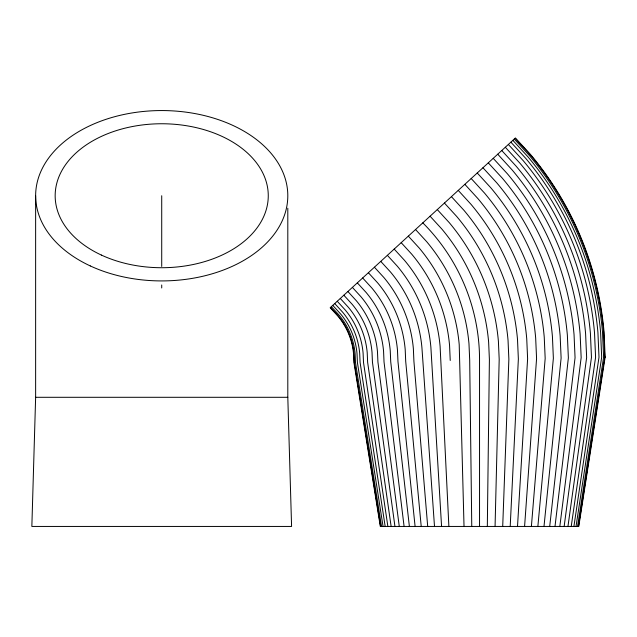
<?xml version="1.0" encoding="UTF-8"?>
<svg xmlns="http://www.w3.org/2000/svg" width="637" height="637" viewBox="0 0 637 637"><rect width="100%" height="100%" fill="white"/><g stroke="black" fill="none" stroke-linecap="round" stroke-linejoin="round"><path stroke-width="0.96" d="M487.329 526.441L489.399 359.626L488.635 342.101A203.585 203.585 0 0 0 441.783 228.978L430.071 216.206M495.068 526.441L499.193 359.411L498.397 341.241A213.387 213.387 0 0 0 449.292 222.679L437.293 209.589M35.632 195.742L35.632 397.297L31.85 526.441L291.587 526.441L287.805 397.297L287.805 208.203M502.712 526.441L508.867 359.204L508.047 340.397A223.069 223.069 0 0 0 456.705 216.453L444.427 203.052M510.205 526.441L518.359 358.997L517.515 339.569A232.569 232.569 0 0 0 463.983 210.345L451.426 196.642M517.515 526.441L527.611 358.79L526.735 338.765A241.829 241.829 0 0 0 471.077 204.397L458.242 190.391M524.593 526.441L536.569 358.599L535.669 337.984A250.795 250.795 0 0 0 477.949 198.633L464.851 184.34M531.393 526.441L545.176 358.408L544.245 337.236A259.41 259.41 0 0 0 484.542 193.099L471.189 178.527M537.867 526.441L553.37 358.233L552.422 336.519A267.62 267.62 0 0 0 490.832 187.819L477.24 172.985M543.99 526.441L561.117 358.066L560.146 335.842A275.375 275.375 0 0 0 496.772 182.835L482.95 167.754M549.707 526.441L568.363 357.906L567.368 335.213A282.621 282.621 0 0 0 502.322 178.177L488.284 162.857M555.002 526.441L575.06 357.755L574.048 334.624A289.325 289.325 0 0 0 507.458 173.869L493.221 158.334M559.819 526.441L581.159 357.628L580.132 334.091A295.433 295.433 0 0 0 512.14 169.944L497.728 154.21M564.151 526.441L586.637 357.508L585.594 333.613A300.919 300.919 0 0 0 516.344 166.416L501.765 150.507M567.957 526.441L591.462 357.397L590.403 333.199A305.744 305.744 0 0 0 520.039 163.319L505.316 147.251M571.222 526.441L595.587 357.309L594.52 332.832A309.877 309.877 0 0 0 523.2 160.659L508.366 144.464M573.913 526.441L599.003 357.238L597.928 332.538A313.293 313.293 0 0 0 525.82 158.462L510.882 142.155M576.031 526.441L601.678 357.174L600.595 332.307A315.968 315.968 0 0 0 527.874 156.742L512.857 140.347M577.552 526.441L603.605 357.134L602.514 332.132A317.895 317.895 0 0 0 529.347 155.5L514.274 139.049M578.468 526.441L604.76 357.11L603.669 332.036A319.057 319.057 0 0 0 530.239 154.759L515.126 138.269M35.632 397.297L287.805 397.297M415.539 229.519L426.671 241.662A183.854 183.854 0 0 1 468.983 343.821L469.692 360.056L471.762 526.441M408.317 236.136L419.154 247.96A174.052 174.052 0 0 1 459.213 344.673L464.023 526.441M401.191 242.673L411.741 254.187A164.37 164.37 0 0 1 449.571 345.517L450.224 360.478M394.192 249.083L404.463 260.294A154.871 154.871 0 0 1 440.103 346.345L448.878 526.441M387.368 255.333L397.369 266.25A145.61 145.61 0 0 1 430.875 347.149L441.568 526.441M380.767 261.385L390.497 272.007A136.644 136.644 0 0 1 421.949 347.929L434.498 526.441M374.421 267.198L383.904 277.549A128.029 128.029 0 0 1 413.365 348.686L413.915 361.275L427.698 526.441M368.377 272.74L377.614 282.82A119.82 119.82 0 0 1 405.188 349.402L405.713 361.45L421.216 526.441M362.66 277.971L371.674 287.805A112.064 112.064 0 0 1 397.464 350.071L397.974 361.625L415.101 526.441M357.325 282.868L366.124 292.463A104.818 104.818 0 0 1 390.242 350.708L390.728 361.776L409.384 526.441M352.388 287.391L360.988 296.77A98.114 98.114 0 0 1 383.57 351.29L384.031 361.927L404.089 526.441M347.89 291.515L356.306 300.704A92.007 92.007 0 0 1 377.478 351.823L377.932 362.063L399.272 526.441M343.845 295.218L352.102 304.223A86.521 86.521 0 0 1 372.016 352.301L372.446 362.182L394.94 526.441M340.293 298.466L348.407 307.329A81.695 81.695 0 0 1 367.215 352.723L367.629 362.286L391.134 526.441M337.252 301.261L345.246 309.988A77.563 77.563 0 0 1 363.098 353.081L363.504 362.373L387.869 526.441M334.736 303.562L342.626 312.178A74.147 74.147 0 0 1 359.69 353.376L360.088 362.445L385.17 526.441M332.761 305.378L340.572 313.906A71.471 71.471 0 0 1 357.023 353.615L357.413 362.509L383.06 526.441M331.344 306.676L339.099 315.14A69.544 69.544 0 0 1 355.104 353.782L355.486 362.549L381.539 526.441M330.484 307.456L338.207 315.888A68.382 68.382 0 0 1 353.949 353.885L354.323 362.572L380.623 526.441M479.542 526.441L479.542 359.841A193.72 193.72 0 0 0 422.809 222.862M161.718 195.742L161.718 266.465M161.718 284.978L161.718 287.972M605.15 357.102L578.77 526.441L380.313 526.441L353.941 362.58L353.559 353.917A67.992 67.992 0 0 0 337.913 316.135L330.197 307.719L515.413 138.006L530.533 154.504A319.448 319.448 0 0 1 604.051 332.004L605.15 357.102M101.371 255.063A106.546 71.981 0 0 0 267.938 201.388A106.546 71.981 0 0 0 115.846 130.768A106.546 71.981 0 0 0 101.371 255.063M90.303 265.94A126.086 85.183 0 0 0 287.414 202.423A126.086 85.183 0 0 0 107.438 118.856A126.086 85.183 0 0 0 90.303 265.94"/></g></svg>
